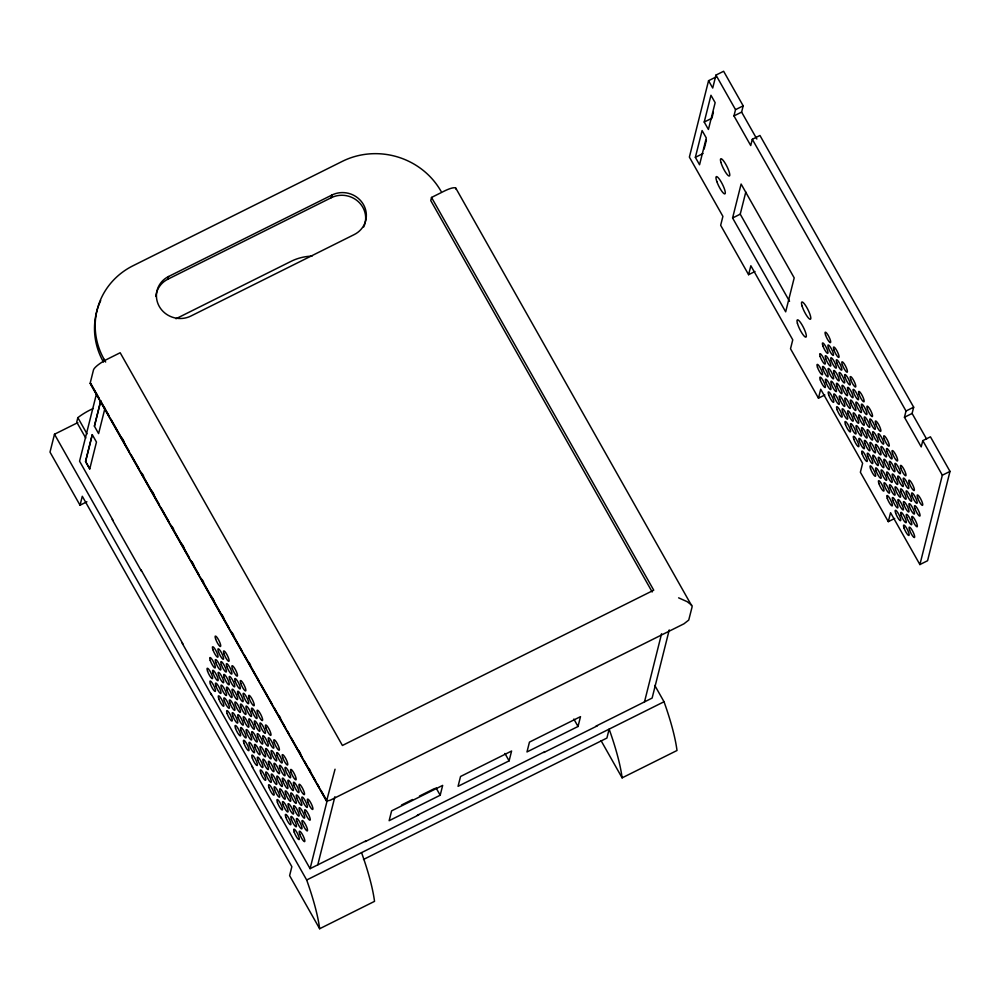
<?xml version="1.0" encoding="UTF-8"?>
<svg xmlns="http://www.w3.org/2000/svg" width="1000" height="1000" viewBox="0 0 1000 1000"><rect width="100%" height="100%" fill="white"/><g stroke="black" fill="none" stroke-linecap="round" stroke-linejoin="round"><path stroke-width="1.5" d="M91.337 383.725L90.162 383.212L93.475 369.988A14.588 3.413 -29.5 0 1 107.362 359.15L120.175 352.75L342.413 745.475L653.737 590.188L431.525 197.45L444.35 191.05A14.588 3.413 -29.5 0 1 455.988 189.15M77.812 422.612L54.488 434.25L50 452.113L80.037 505.213L86.9 501.788M93.1 408.562A19.375 4.537 -29.5 0 0 77.85 417.663L76.725 422.137L85.763 438.088M441.025 191.275A72.975 69.237 14.1 0 0 342.287 161.375L132.988 265.763A72.962 69.237 14.1 0 0 104.113 359.325L103.438 362.013A72.962 69.237 14.1 0 1 100.688 300.575M96.487 393.8L79.562 461.2L113.088 520.475M92.275 434.663L85.562 461.512L89.763 468.913L96.463 442.075L92.275 434.663L85.55 461.463L89.738 468.875M100.738 400.812L94.4 426.163L98.6 433.587L104.963 408.263M94.412 426.175L100.763 400.863M80.037 505.213L82.287 496.275L291.85 866.7L289.613 875.638L319.65 928.737L374.525 901.363A137.475 29.087 63.5 0 0 371.025 883.462L369.988 879.425A137.475 29.087 63.5 0 0 361.55 852.625M155.85 296.462A23.35 22.15 14.1 0 1 167.862 279.212L168.538 276.525L331.9 195.05A23.35 22.15 14.1 0 1 363.488 204.625A23.35 22.15 14.1 0 1 354.25 234.562L190.888 316.038A23.35 22.15 14.1 0 1 159.288 306.475A23.35 22.15 14.1 0 1 168.538 276.525M167.862 279.212L331.225 197.725L331.9 195.05M431.525 197.45L430.75 200.575L652.188 591.962M366.262 840.7L310.087 868.675L327.2 800.525M317.762 864.9L334.875 796.75M440.2 795.225L442.663 785.4L391.613 810.863L389.15 820.688L440.2 795.225L436.012 787.825M509.113 760.85L511.587 751.025L460.538 776.488L458.062 786.312L509.113 760.85L504.925 753.45M716.225 76.888L708.562 80.7L689.375 157.1L722.9 216.363L720.662 225.3L748.6 274.688L754.987 271.5M695.362 157.35L702.1 130.55L706.287 137.963L699.55 164.762L695.362 157.35L703.025 153.537M704.225 122.062L710.962 95.262L715.15 102.662L708.413 129.475L704.225 122.062L711.888 118.238L713.375 112.287M756.862 139.037L741.612 112.1L743.188 105.838L723.625 71.263L715.975 75.088L712.712 88.038L708.562 80.7M704.137 149.062L706.388 140.137M578.038 726.475L580.5 716.65L529.45 742.113L526.987 751.938L578.038 726.475L573.837 719.075M926.587 439.038L912.1 413.45L913.675 407.188L759.95 135.475L752.3 139.288L750.725 145.55L733.962 115.913L735.525 109.663L715.975 75.088M732.588 217.987L741.112 184.037L794.2 277.875L785.675 311.825L732.588 217.987L740.238 214.163L745.8 192.025M748.6 274.688L750.85 265.75L792.763 339.837L790.512 348.775L818.462 398.162L824.837 394.975M644.488 701.938L661.575 633.75M669.237 629.925L652.125 698.075L595.988 726.125M818.462 398.162L820.7 389.225L862.613 463.312L860.375 472.25L888.312 521.638L894.7 518.45M888.312 521.638L890.562 512.7L919.9 564.562L927.562 560.737L950 471.4L930.438 436.825L922.788 440.637L921.213 446.9L904.45 417.262L906.012 411.012L752.3 139.288M919.9 564.562L942.337 475.213L922.788 440.637M335.05 769.212L326.55 801.125L330.325 800.188L683.962 623.8L688.737 620.075L692.175 606.587L455.838 188.212M175.987 318.738L291.05 261.35A49.612 47.075 14.1 0 1 312.038 256.125M735.525 109.663L743.188 105.838M733.962 115.913L741.612 112.1M906.012 411.012L913.675 407.188M904.45 417.262L912.1 413.45M942.337 475.213L950 471.4M401.512 805.025L412.55 799.525M419.45 796.075L434.625 788.512M417.312 815.238L544.938 751.587M365.15 841.637L418.762 814.9M543.825 752.525L597.438 725.788M319.65 928.737A137.475 29.087 63.5 0 0 306.675 880L664.025 701.75L654.8 685.45M363.475 859.475L606.9 738.062L609.138 729.125A137.475 29.087 63.5 0 1 622.112 777.862L677 750.5A137.475 29.087 63.5 0 0 664.025 701.75M678.612 597.837L687.175 601.675L691.787 605.237M740.238 214.163L789.538 301.312M601.087 740.7L622.112 777.862M104.113 359.325L105.65 362.038M122.112 438.113L124.412 442.188M142.113 473.462L143.65 476.188M152.113 491.138L154.412 495.225M172.113 526.487L173.65 529.212M182.113 544.175L184.425 548.25M192.113 561.85L193.65 564.562M202.113 579.525L203.65 582.238M212.113 597.2L214.425 601.275M222.113 614.875L223.65 617.587M232.113 632.55L233.65 635.262M249.037 662.463L250.575 665.188M279.037 715.487L280.575 718.213M299.037 750.837L300.575 753.562M309.037 768.512L310.575 771.237M90.938 383.775L99.4 398.725M100.938 401.45L109.4 416.4M110.938 419.125L129.4 451.75M130.938 454.475L139.4 469.425M140.938 472.15L159.4 504.787M160.95 507.5L169.412 522.463M170.95 525.175L189.412 557.812M190.95 560.525L199.412 575.487M200.95 578.2L229.412 628.513M230.95 631.237L242.488 651.625M244.025 654.35L259.413 681.538M260.95 684.262L272.488 704.663M274.025 707.375L285.562 727.775M287.113 730.487L289.413 734.575M290.95 737.288L302.488 757.688M304.025 760.4L315.575 780.8M317.113 783.525L319.413 787.6M320.95 790.312L327.113 801.2M90.612 383.762L326.788 801.188M90.138 383.425L326.55 801.125M77.85 417.663L87.037 433.9M141.037 569.862L182.95 643.95M210.888 693.337L252.8 767.425M280.738 816.812L310.087 868.675M112.188 519.462L141.525 571.312M182.037 642.938L211.388 694.8M251.9 766.413L281.238 818.275M54.488 434.25L306.675 880M331.225 197.725A23.35 22.15 14.1 0 1 358.137 201.488A23.35 22.15 14.1 0 1 363.7 226.962M797.425 323.338A9.625 2.037 63.5 0 0 805.475 337.1A9.625 2.037 63.5 0 0 802.113 325.012A9.625 2.037 63.5 0 0 797.425 323.338M716.862 181.612A9.625 2.037 63.5 0 0 724.9 193.888A9.625 2.037 63.5 0 0 720.138 180.263A9.625 2.037 63.5 0 0 716.862 181.612M720.913 162.387A9.625 2.037 63.5 0 0 728.988 176.012A9.625 2.037 63.5 0 0 725.462 163.75A9.625 2.037 63.5 0 0 720.913 162.387M802.038 305.912A9.625 2.037 63.5 0 0 810.125 319.275A9.625 2.037 63.5 0 0 806.3 306.65A9.625 2.037 63.5 0 0 802.038 305.912M917.65 497.9A5.838 1.238 63.5 0 0 922.525 505.363A5.838 1.238 63.5 0 0 919.65 497.125A5.838 1.238 63.5 0 0 917.65 497.9M909.275 483.113A5.838 1.238 63.5 0 0 914.163 490.575A5.838 1.238 63.5 0 0 911.287 482.337A5.838 1.238 63.5 0 0 909.275 483.113M900.913 468.312A5.838 1.238 63.5 0 0 905.788 475.775A5.838 1.238 63.5 0 0 902.913 467.537A5.838 1.238 63.5 0 0 900.913 468.312M892.537 453.525A5.838 1.238 63.5 0 0 897.412 460.988A5.838 1.238 63.5 0 0 894.55 452.75A5.838 1.238 63.5 0 0 892.537 453.525M884.175 438.725A5.838 1.238 63.5 0 0 889.05 446.188A5.838 1.238 63.5 0 0 886.175 437.95A5.838 1.238 63.5 0 0 884.175 438.725M875.8 423.938A5.838 1.238 63.5 0 0 880.675 431.388A5.838 1.238 63.5 0 0 877.8 423.15A5.838 1.238 63.5 0 0 875.8 423.938M867.425 409.137A5.838 1.238 63.5 0 0 872.312 416.6A5.838 1.238 63.5 0 0 869.438 408.363A5.838 1.238 63.5 0 0 867.425 409.137M859.062 394.338A5.838 1.238 63.5 0 0 863.938 401.8A5.838 1.238 63.5 0 0 861.062 393.562A5.838 1.238 63.5 0 0 859.062 394.338M903.9 504.55A5.838 1.238 63.5 0 0 908.775 512.013A5.838 1.238 63.5 0 0 905.9 503.775A5.838 1.238 63.5 0 0 903.9 504.55M862.05 430.575A5.838 1.238 63.5 0 0 866.925 438.038A5.838 1.238 63.5 0 0 864.05 429.8A5.838 1.238 63.5 0 0 862.05 430.575M870.413 445.375A5.838 1.238 63.5 0 0 875.288 452.837A5.838 1.238 63.5 0 0 872.412 444.6A5.838 1.238 63.5 0 0 870.413 445.375M842.325 364.75A5.838 1.238 63.5 0 0 847.2 372.212A5.838 1.238 63.5 0 0 844.325 363.975A5.838 1.238 63.5 0 0 842.325 364.75M909.425 506.575A5.838 1.238 63.5 0 0 914.3 514.038A5.838 1.238 63.5 0 0 911.425 505.8A5.838 1.238 63.5 0 0 909.425 506.575M875.938 447.4A5.838 1.238 63.5 0 0 880.812 454.862A5.838 1.238 63.5 0 0 877.938 446.625A5.838 1.238 63.5 0 0 875.938 447.4M873.112 434.65A5.838 1.238 63.5 0 0 877.987 442.113A5.838 1.238 63.5 0 0 875.113 433.875A5.838 1.238 63.5 0 0 873.112 434.65M912.262 519.35A5.838 1.238 63.5 0 0 917.138 526.812A5.838 1.238 63.5 0 0 914.262 518.575A5.838 1.238 63.5 0 0 912.262 519.35M828.413 347.912A5.838 1.238 63.5 0 0 833.288 355.375A5.838 1.238 63.5 0 0 830.413 347.137A5.838 1.238 63.5 0 0 828.413 347.912M833.95 349.963A5.838 1.238 63.5 0 0 838.825 357.425A5.838 1.238 63.5 0 0 835.95 349.188A5.838 1.238 63.5 0 0 833.95 349.963M825.575 335.163A5.838 1.238 63.5 0 0 830.462 342.625A5.838 1.238 63.5 0 0 827.588 334.387A5.838 1.238 63.5 0 0 825.575 335.163M836.787 362.7A5.838 1.238 63.5 0 0 841.663 370.163A5.838 1.238 63.5 0 0 838.787 361.925A5.838 1.238 63.5 0 0 836.787 362.7M845.15 377.5A5.838 1.238 63.5 0 0 850.025 384.963A5.838 1.238 63.5 0 0 847.163 376.725A5.838 1.238 63.5 0 0 845.15 377.5M853.525 392.3A5.838 1.238 63.5 0 0 858.4 399.762A5.838 1.238 63.5 0 0 855.525 391.525A5.838 1.238 63.5 0 0 853.525 392.3M861.888 407.088A5.838 1.238 63.5 0 0 866.775 414.55A5.838 1.238 63.5 0 0 863.9 406.312A5.838 1.238 63.5 0 0 861.888 407.088M892.675 476.987A5.838 1.238 63.5 0 0 897.55 484.45A5.838 1.238 63.5 0 0 894.688 476.213A5.838 1.238 63.5 0 0 892.675 476.987M901.05 491.788A5.838 1.238 63.5 0 0 905.925 499.25A5.838 1.238 63.5 0 0 903.05 491.012A5.838 1.238 63.5 0 0 901.05 491.788M884.312 462.2A5.838 1.238 63.5 0 0 889.188 469.663A5.838 1.238 63.5 0 0 886.312 461.425A5.838 1.238 63.5 0 0 884.312 462.2M895.525 489.762A5.838 1.238 63.5 0 0 900.4 497.225A5.838 1.238 63.5 0 0 897.525 488.988A5.838 1.238 63.5 0 0 895.525 489.762M859.2 417.812A5.838 1.238 63.5 0 0 864.075 425.275A5.838 1.238 63.5 0 0 861.2 417.038A5.838 1.238 63.5 0 0 859.2 417.812M850.825 403.013A5.838 1.238 63.5 0 0 855.7 410.475A5.838 1.238 63.5 0 0 852.837 402.238A5.838 1.238 63.5 0 0 850.825 403.013M842.463 388.225A5.838 1.238 63.5 0 0 847.337 395.688A5.838 1.238 63.5 0 0 844.463 387.45A5.838 1.238 63.5 0 0 842.463 388.225M867.575 432.6A5.838 1.238 63.5 0 0 872.45 440.062A5.838 1.238 63.5 0 0 869.575 431.825A5.838 1.238 63.5 0 0 867.575 432.6M834.087 373.425A5.838 1.238 63.5 0 0 838.962 380.887A5.838 1.238 63.5 0 0 836.087 372.65A5.838 1.238 63.5 0 0 834.087 373.425M825.725 358.638A5.838 1.238 63.5 0 0 830.6 366.1A5.838 1.238 63.5 0 0 827.725 357.863A5.838 1.238 63.5 0 0 825.725 358.638M822.887 345.887A5.838 1.238 63.5 0 0 827.763 353.35A5.838 1.238 63.5 0 0 824.887 345.112A5.838 1.238 63.5 0 0 822.887 345.887M887.15 474.963A5.838 1.238 63.5 0 0 892.025 482.425A5.838 1.238 63.5 0 0 889.163 474.188A5.838 1.238 63.5 0 0 887.15 474.963M878.787 460.175A5.838 1.238 63.5 0 0 883.662 467.638A5.838 1.238 63.5 0 0 880.788 459.4A5.838 1.238 63.5 0 0 878.787 460.175M856.363 405.062A5.838 1.238 63.5 0 0 861.25 412.525A5.838 1.238 63.5 0 0 858.375 404.288A5.838 1.238 63.5 0 0 856.363 405.062M848 390.275A5.838 1.238 63.5 0 0 852.875 397.738A5.838 1.238 63.5 0 0 850 389.5A5.838 1.238 63.5 0 0 848 390.275M898.213 479.038A5.838 1.238 63.5 0 0 903.1 486.5A5.838 1.238 63.5 0 0 900.225 478.263A5.838 1.238 63.5 0 0 898.213 479.038M906.587 493.837A5.838 1.238 63.5 0 0 911.462 501.287A5.838 1.238 63.5 0 0 908.587 493.05A5.838 1.238 63.5 0 0 906.587 493.837M889.85 464.237A5.838 1.238 63.5 0 0 894.725 471.7A5.838 1.238 63.5 0 0 891.85 463.462A5.838 1.238 63.5 0 0 889.85 464.237M864.737 419.862A5.838 1.238 63.5 0 0 869.613 427.325A5.838 1.238 63.5 0 0 866.737 419.087A5.838 1.238 63.5 0 0 864.737 419.862M881.475 449.45A5.838 1.238 63.5 0 0 886.35 456.912A5.838 1.238 63.5 0 0 883.487 448.675A5.838 1.238 63.5 0 0 881.475 449.45M870.263 421.887A5.838 1.238 63.5 0 0 875.138 429.35A5.838 1.238 63.5 0 0 872.262 421.112A5.838 1.238 63.5 0 0 870.263 421.887M878.637 436.675A5.838 1.238 63.5 0 0 883.512 444.137A5.838 1.238 63.5 0 0 880.638 435.9A5.838 1.238 63.5 0 0 878.637 436.675M895.375 466.262A5.838 1.238 63.5 0 0 900.25 473.725A5.838 1.238 63.5 0 0 897.375 465.487A5.838 1.238 63.5 0 0 895.375 466.262M887 451.475A5.838 1.238 63.5 0 0 891.875 458.938A5.838 1.238 63.5 0 0 889.013 450.7A5.838 1.238 63.5 0 0 887 451.475M903.737 481.062A5.838 1.238 63.5 0 0 908.625 488.525A5.838 1.238 63.5 0 0 905.75 480.288A5.838 1.238 63.5 0 0 903.737 481.062M912.113 495.863A5.838 1.238 63.5 0 0 916.988 503.325A5.838 1.238 63.5 0 0 914.112 495.087A5.838 1.238 63.5 0 0 912.113 495.863M914.963 508.625A5.838 1.238 63.5 0 0 919.837 516.087A5.838 1.238 63.5 0 0 916.963 507.85A5.838 1.238 63.5 0 0 914.963 508.625M839.625 375.475A5.838 1.238 63.5 0 0 844.5 382.938A5.838 1.238 63.5 0 0 841.637 374.7A5.838 1.238 63.5 0 0 839.625 375.475M831.263 360.675A5.838 1.238 63.5 0 0 836.137 368.137A5.838 1.238 63.5 0 0 833.263 359.9A5.838 1.238 63.5 0 0 831.263 360.675M850.688 379.55A5.838 1.238 63.5 0 0 855.562 387.013A5.838 1.238 63.5 0 0 852.7 378.775A5.838 1.238 63.5 0 0 850.688 379.55M853.675 415.788A5.838 1.238 63.5 0 0 858.55 423.25A5.838 1.238 63.5 0 0 855.675 415.012A5.838 1.238 63.5 0 0 853.675 415.788M845.3 400.988A5.838 1.238 63.5 0 0 850.175 408.45A5.838 1.238 63.5 0 0 847.312 400.213A5.838 1.238 63.5 0 0 845.3 400.988M836.938 386.2A5.838 1.238 63.5 0 0 841.812 393.663A5.838 1.238 63.5 0 0 838.938 385.425A5.838 1.238 63.5 0 0 836.938 386.2M828.562 371.4A5.838 1.238 63.5 0 0 833.438 378.862A5.838 1.238 63.5 0 0 830.562 370.625A5.838 1.238 63.5 0 0 828.562 371.4M820.2 356.613A5.838 1.238 63.5 0 0 825.075 364.075A5.838 1.238 63.5 0 0 822.2 355.838A5.838 1.238 63.5 0 0 820.2 356.613M823.025 369.35A5.838 1.238 63.5 0 0 827.9 376.812A5.838 1.238 63.5 0 0 825.025 368.575A5.838 1.238 63.5 0 0 823.025 369.35M831.4 384.15A5.838 1.238 63.5 0 0 836.275 391.613A5.838 1.238 63.5 0 0 833.4 383.375A5.838 1.238 63.5 0 0 831.4 384.15M839.762 398.938A5.838 1.238 63.5 0 0 844.638 406.4A5.838 1.238 63.5 0 0 841.775 398.162A5.838 1.238 63.5 0 0 839.762 398.938M848.138 413.738A5.838 1.238 63.5 0 0 853.012 421.2A5.838 1.238 63.5 0 0 850.138 412.962A5.838 1.238 63.5 0 0 848.138 413.738M856.513 428.537A5.838 1.238 63.5 0 0 861.388 436A5.838 1.238 63.5 0 0 858.512 427.762A5.838 1.238 63.5 0 0 856.513 428.537M864.875 443.325A5.838 1.238 63.5 0 0 869.75 450.788A5.838 1.238 63.5 0 0 866.875 442.55A5.838 1.238 63.5 0 0 864.875 443.325M873.25 458.125A5.838 1.238 63.5 0 0 878.125 465.588A5.838 1.238 63.5 0 0 875.25 457.35A5.838 1.238 63.5 0 0 873.25 458.125M881.612 472.912A5.838 1.238 63.5 0 0 886.488 480.375A5.838 1.238 63.5 0 0 883.625 472.137A5.838 1.238 63.5 0 0 881.612 472.912M889.987 487.713A5.838 1.238 63.5 0 0 894.862 495.175A5.838 1.238 63.5 0 0 891.988 486.938A5.838 1.238 63.5 0 0 889.987 487.713M898.363 502.5A5.838 1.238 63.5 0 0 903.238 509.963A5.838 1.238 63.5 0 0 900.362 501.725A5.838 1.238 63.5 0 0 898.363 502.5M906.725 517.3A5.838 1.238 63.5 0 0 911.6 524.763A5.838 1.238 63.5 0 0 908.725 516.525A5.838 1.238 63.5 0 0 906.725 517.3M909.575 530.075A5.838 1.238 63.5 0 0 914.45 537.537A5.838 1.238 63.5 0 0 911.575 529.3A5.838 1.238 63.5 0 0 909.575 530.075M901.2 515.275A5.838 1.238 63.5 0 0 906.075 522.737A5.838 1.238 63.5 0 0 903.2 514.5A5.838 1.238 63.5 0 0 901.2 515.275M892.837 500.475A5.838 1.238 63.5 0 0 897.712 507.938A5.838 1.238 63.5 0 0 894.837 499.7A5.838 1.238 63.5 0 0 892.837 500.475M884.463 485.688A5.838 1.238 63.5 0 0 889.338 493.15A5.838 1.238 63.5 0 0 886.462 484.913A5.838 1.238 63.5 0 0 884.463 485.688M876.087 470.887A5.838 1.238 63.5 0 0 880.962 478.35A5.838 1.238 63.5 0 0 878.1 470.112A5.838 1.238 63.5 0 0 876.087 470.887M867.725 456.1A5.838 1.238 63.5 0 0 872.6 463.562A5.838 1.238 63.5 0 0 869.725 455.325A5.838 1.238 63.5 0 0 867.725 456.1M859.35 441.3A5.838 1.238 63.5 0 0 864.225 448.762A5.838 1.238 63.5 0 0 861.35 440.525A5.838 1.238 63.5 0 0 859.35 441.3M850.987 426.512A5.838 1.238 63.5 0 0 855.863 433.975A5.838 1.238 63.5 0 0 852.987 425.737A5.838 1.238 63.5 0 0 850.987 426.512M842.613 411.712A5.838 1.238 63.5 0 0 847.487 419.175A5.838 1.238 63.5 0 0 844.613 410.938A5.838 1.238 63.5 0 0 842.613 411.712M834.237 396.912A5.838 1.238 63.5 0 0 839.112 404.375A5.838 1.238 63.5 0 0 836.25 396.138A5.838 1.238 63.5 0 0 834.237 396.912M825.875 382.125A5.838 1.238 63.5 0 0 830.75 389.588A5.838 1.238 63.5 0 0 827.875 381.35A5.838 1.238 63.5 0 0 825.875 382.125M817.5 367.325A5.838 1.238 63.5 0 0 822.375 374.787A5.838 1.238 63.5 0 0 819.5 366.55A5.838 1.238 63.5 0 0 817.5 367.325M820.337 380.075A5.838 1.238 63.5 0 0 825.212 387.537A5.838 1.238 63.5 0 0 822.337 379.3A5.838 1.238 63.5 0 0 820.337 380.075M828.7 394.875A5.838 1.238 63.5 0 0 833.575 402.337A5.838 1.238 63.5 0 0 830.713 394.1A5.838 1.238 63.5 0 0 828.7 394.875M837.075 409.663A5.838 1.238 63.5 0 0 841.95 417.125A5.838 1.238 63.5 0 0 839.075 408.888A5.838 1.238 63.5 0 0 837.075 409.663M845.45 424.462A5.838 1.238 63.5 0 0 850.325 431.925A5.838 1.238 63.5 0 0 847.45 423.688A5.838 1.238 63.5 0 0 845.45 424.462M853.812 439.25A5.838 1.238 63.5 0 0 858.688 446.712A5.838 1.238 63.5 0 0 855.812 438.475A5.838 1.238 63.5 0 0 853.812 439.25M862.188 454.05A5.838 1.238 63.5 0 0 867.062 461.512A5.838 1.238 63.5 0 0 864.188 453.275A5.838 1.238 63.5 0 0 862.188 454.05M870.55 468.837A5.838 1.238 63.5 0 0 875.425 476.3A5.838 1.238 63.5 0 0 872.562 468.062A5.838 1.238 63.5 0 0 870.55 468.837M878.925 483.638A5.838 1.238 63.5 0 0 883.8 491.1A5.838 1.238 63.5 0 0 880.925 482.863A5.838 1.238 63.5 0 0 878.925 483.638M887.3 498.438A5.838 1.238 63.5 0 0 892.175 505.9A5.838 1.238 63.5 0 0 889.3 497.663A5.838 1.238 63.5 0 0 887.3 498.438M895.662 513.225A5.838 1.238 63.5 0 0 900.537 520.688A5.838 1.238 63.5 0 0 897.663 512.45A5.838 1.238 63.5 0 0 895.662 513.225M904.038 528.025A5.838 1.238 63.5 0 0 908.913 535.487A5.838 1.238 63.5 0 0 906.038 527.25A5.838 1.238 63.5 0 0 904.038 528.025M215.625 639.025A5.838 1.238 63.5 0 0 220.5 646.488A5.838 1.238 63.5 0 0 217.625 638.25A5.838 1.238 63.5 0 0 215.625 639.025M218.463 651.8A5.838 1.238 63.5 0 0 223.35 659.262A5.838 1.238 63.5 0 0 220.475 651.025A5.838 1.238 63.5 0 0 218.463 651.8M224.013 653.85A5.838 1.238 63.5 0 0 228.888 661.312A5.838 1.238 63.5 0 0 226.012 653.075A5.838 1.238 63.5 0 0 224.013 653.85M226.85 666.612A5.838 1.238 63.5 0 0 231.725 674.075A5.838 1.238 63.5 0 0 228.85 665.837A5.838 1.238 63.5 0 0 226.85 666.612M232.387 668.662A5.838 1.238 63.5 0 0 237.262 676.125A5.838 1.238 63.5 0 0 234.387 667.887A5.838 1.238 63.5 0 0 232.387 668.662M235.238 681.438A5.838 1.238 63.5 0 0 240.113 688.9A5.838 1.238 63.5 0 0 237.237 680.662A5.838 1.238 63.5 0 0 235.238 681.438M240.775 683.475A5.838 1.238 63.5 0 0 245.65 690.938A5.838 1.238 63.5 0 0 242.775 682.7A5.838 1.238 63.5 0 0 240.775 683.475M243.612 696.25A5.838 1.238 63.5 0 0 248.487 703.713A5.838 1.238 63.5 0 0 245.625 695.475A5.838 1.238 63.5 0 0 243.612 696.25M252 711.062A5.838 1.238 63.5 0 0 256.875 718.525A5.838 1.238 63.5 0 0 254 710.288A5.838 1.238 63.5 0 0 252 711.062M249.15 698.3A5.838 1.238 63.5 0 0 254.025 705.763A5.838 1.238 63.5 0 0 251.163 697.525A5.838 1.238 63.5 0 0 249.15 698.3M260.387 725.888A5.838 1.238 63.5 0 0 265.262 733.35A5.838 1.238 63.5 0 0 262.387 725.113A5.838 1.238 63.5 0 0 260.387 725.888M257.538 713.112A5.838 1.238 63.5 0 0 262.413 720.575A5.838 1.238 63.5 0 0 259.538 712.337A5.838 1.238 63.5 0 0 257.538 713.112M265.925 727.925A5.838 1.238 63.5 0 0 270.8 735.387A5.838 1.238 63.5 0 0 267.925 727.15A5.838 1.238 63.5 0 0 265.925 727.925M268.762 740.7A5.838 1.238 63.5 0 0 273.637 748.162A5.838 1.238 63.5 0 0 270.763 739.925A5.838 1.238 63.5 0 0 268.762 740.7M277.15 755.512A5.838 1.238 63.5 0 0 282.025 762.975A5.838 1.238 63.5 0 0 279.15 754.737A5.838 1.238 63.5 0 0 277.15 755.512M274.3 742.75A5.838 1.238 63.5 0 0 279.175 750.212A5.838 1.238 63.5 0 0 276.312 741.975A5.838 1.238 63.5 0 0 274.3 742.75M285.525 770.337A5.838 1.238 63.5 0 0 290.413 777.8A5.838 1.238 63.5 0 0 287.538 769.562A5.838 1.238 63.5 0 0 285.525 770.337M282.688 757.562A5.838 1.238 63.5 0 0 287.562 765.025A5.838 1.238 63.5 0 0 284.688 756.787A5.838 1.238 63.5 0 0 282.688 757.562M291.062 772.387A5.838 1.238 63.5 0 0 295.95 779.85A5.838 1.238 63.5 0 0 293.075 771.612A5.838 1.238 63.5 0 0 291.062 772.387M293.913 785.15A5.838 1.238 63.5 0 0 298.788 792.613A5.838 1.238 63.5 0 0 295.912 784.375A5.838 1.238 63.5 0 0 293.913 785.15M299.45 787.2A5.838 1.238 63.5 0 0 304.325 794.663A5.838 1.238 63.5 0 0 301.45 786.425A5.838 1.238 63.5 0 0 299.45 787.2M302.3 799.963A5.838 1.238 63.5 0 0 307.175 807.425A5.838 1.238 63.5 0 0 304.3 799.188A5.838 1.238 63.5 0 0 302.3 799.963M307.838 802.013A5.838 1.238 63.5 0 0 312.712 809.475A5.838 1.238 63.5 0 0 309.837 801.237A5.838 1.238 63.5 0 0 307.838 802.013M305.138 812.738A5.838 1.238 63.5 0 0 310.012 820.2A5.838 1.238 63.5 0 0 307.15 811.963A5.838 1.238 63.5 0 0 305.138 812.738M299.6 810.688A5.838 1.238 63.5 0 0 304.475 818.15A5.838 1.238 63.5 0 0 301.613 809.912A5.838 1.238 63.5 0 0 299.6 810.688M296.762 797.925A5.838 1.238 63.5 0 0 301.637 805.387A5.838 1.238 63.5 0 0 298.762 797.15A5.838 1.238 63.5 0 0 296.762 797.925M291.225 795.875A5.838 1.238 63.5 0 0 296.1 803.337A5.838 1.238 63.5 0 0 293.225 795.1A5.838 1.238 63.5 0 0 291.225 795.875M288.375 783.1A5.838 1.238 63.5 0 0 293.25 790.562A5.838 1.238 63.5 0 0 290.375 782.325A5.838 1.238 63.5 0 0 288.375 783.1M282.838 781.05A5.838 1.238 63.5 0 0 287.712 788.512A5.838 1.238 63.5 0 0 284.837 780.275A5.838 1.238 63.5 0 0 282.838 781.05M279.988 768.288A5.838 1.238 63.5 0 0 284.862 775.75A5.838 1.238 63.5 0 0 282 767.513A5.838 1.238 63.5 0 0 279.988 768.288M274.45 766.237A5.838 1.238 63.5 0 0 279.325 773.7A5.838 1.238 63.5 0 0 276.462 765.462A5.838 1.238 63.5 0 0 274.45 766.237M271.613 753.475A5.838 1.238 63.5 0 0 276.488 760.938A5.838 1.238 63.5 0 0 273.612 752.7A5.838 1.238 63.5 0 0 271.613 753.475M266.075 751.425A5.838 1.238 63.5 0 0 270.95 758.888A5.838 1.238 63.5 0 0 268.075 750.65A5.838 1.238 63.5 0 0 266.075 751.425M263.225 738.65A5.838 1.238 63.5 0 0 268.1 746.112A5.838 1.238 63.5 0 0 265.225 737.875A5.838 1.238 63.5 0 0 263.225 738.65M257.688 736.6A5.838 1.238 63.5 0 0 262.562 744.062A5.838 1.238 63.5 0 0 259.688 735.825A5.838 1.238 63.5 0 0 257.688 736.6M254.85 723.838A5.838 1.238 63.5 0 0 259.725 731.3A5.838 1.238 63.5 0 0 256.85 723.062A5.838 1.238 63.5 0 0 254.85 723.838M249.312 721.787A5.838 1.238 63.5 0 0 254.188 729.25A5.838 1.238 63.5 0 0 251.312 721.012A5.838 1.238 63.5 0 0 249.312 721.787M246.462 709.013A5.838 1.238 63.5 0 0 251.337 716.475A5.838 1.238 63.5 0 0 248.463 708.238A5.838 1.238 63.5 0 0 246.462 709.013M240.925 706.975A5.838 1.238 63.5 0 0 245.8 714.438A5.838 1.238 63.5 0 0 242.925 706.2A5.838 1.238 63.5 0 0 240.925 706.975M238.075 694.2A5.838 1.238 63.5 0 0 242.95 701.663A5.838 1.238 63.5 0 0 240.087 693.425A5.838 1.238 63.5 0 0 238.075 694.2M232.537 692.15A5.838 1.238 63.5 0 0 237.413 699.613A5.838 1.238 63.5 0 0 234.55 691.375A5.838 1.238 63.5 0 0 232.537 692.15M229.7 679.388A5.838 1.238 63.5 0 0 234.575 686.85A5.838 1.238 63.5 0 0 231.7 678.612A5.838 1.238 63.5 0 0 229.7 679.388M224.163 677.337A5.838 1.238 63.5 0 0 229.037 684.8A5.838 1.238 63.5 0 0 226.163 676.562A5.838 1.238 63.5 0 0 224.163 677.337M221.312 664.562A5.838 1.238 63.5 0 0 226.188 672.025A5.838 1.238 63.5 0 0 223.312 663.787A5.838 1.238 63.5 0 0 221.312 664.562M215.775 662.525A5.838 1.238 63.5 0 0 220.65 669.987A5.838 1.238 63.5 0 0 217.775 661.75A5.838 1.238 63.5 0 0 215.775 662.525M212.925 649.75A5.838 1.238 63.5 0 0 217.812 657.212A5.838 1.238 63.5 0 0 214.938 648.975A5.838 1.238 63.5 0 0 212.925 649.75M302.45 823.462A5.838 1.238 63.5 0 0 307.325 830.925A5.838 1.238 63.5 0 0 304.45 822.688A5.838 1.238 63.5 0 0 302.45 823.462M296.913 821.413A5.838 1.238 63.5 0 0 301.788 828.875A5.838 1.238 63.5 0 0 298.913 820.638A5.838 1.238 63.5 0 0 296.913 821.413M294.062 808.637A5.838 1.238 63.5 0 0 298.938 816.1A5.838 1.238 63.5 0 0 296.062 807.862A5.838 1.238 63.5 0 0 294.062 808.637M288.525 806.6A5.838 1.238 63.5 0 0 293.4 814.062A5.838 1.238 63.5 0 0 290.525 805.825A5.838 1.238 63.5 0 0 288.525 806.6M285.688 793.825A5.838 1.238 63.5 0 0 290.562 801.287A5.838 1.238 63.5 0 0 287.688 793.05A5.838 1.238 63.5 0 0 285.688 793.825M280.15 791.775A5.838 1.238 63.5 0 0 285.025 799.237A5.838 1.238 63.5 0 0 282.15 791A5.838 1.238 63.5 0 0 280.15 791.775M277.3 779.013A5.838 1.238 63.5 0 0 282.175 786.475A5.838 1.238 63.5 0 0 279.3 778.238A5.838 1.238 63.5 0 0 277.3 779.013M271.762 776.963A5.838 1.238 63.5 0 0 276.637 784.425A5.838 1.238 63.5 0 0 273.762 776.188A5.838 1.238 63.5 0 0 271.762 776.963M268.913 764.188A5.838 1.238 63.5 0 0 273.788 771.65A5.838 1.238 63.5 0 0 270.925 763.413A5.838 1.238 63.5 0 0 268.913 764.188M263.375 762.138A5.838 1.238 63.5 0 0 268.25 769.6A5.838 1.238 63.5 0 0 265.387 761.363A5.838 1.238 63.5 0 0 263.375 762.138M260.538 749.375A5.838 1.238 63.5 0 0 265.413 756.838A5.838 1.238 63.5 0 0 262.538 748.6A5.838 1.238 63.5 0 0 260.538 749.375M255 747.325A5.838 1.238 63.5 0 0 259.875 754.788A5.838 1.238 63.5 0 0 257 746.55A5.838 1.238 63.5 0 0 255 747.325M252.15 734.562A5.838 1.238 63.5 0 0 257.025 742.025A5.838 1.238 63.5 0 0 254.15 733.787A5.838 1.238 63.5 0 0 252.15 734.562M246.612 732.513A5.838 1.238 63.5 0 0 251.488 739.975A5.838 1.238 63.5 0 0 248.612 731.737A5.838 1.238 63.5 0 0 246.612 732.513M243.762 719.737A5.838 1.238 63.5 0 0 248.65 727.2A5.838 1.238 63.5 0 0 245.775 718.962A5.838 1.238 63.5 0 0 243.762 719.737M238.225 717.688A5.838 1.238 63.5 0 0 243.113 725.15A5.838 1.238 63.5 0 0 240.238 716.912A5.838 1.238 63.5 0 0 238.225 717.688M235.387 704.925A5.838 1.238 63.5 0 0 240.263 712.387A5.838 1.238 63.5 0 0 237.387 704.15A5.838 1.238 63.5 0 0 235.387 704.925M229.85 702.875A5.838 1.238 63.5 0 0 234.725 710.337A5.838 1.238 63.5 0 0 231.85 702.1A5.838 1.238 63.5 0 0 229.85 702.875M227 690.1A5.838 1.238 63.5 0 0 231.875 697.562A5.838 1.238 63.5 0 0 229.013 689.325A5.838 1.238 63.5 0 0 227 690.1M221.462 688.062A5.838 1.238 63.5 0 0 226.337 695.525A5.838 1.238 63.5 0 0 223.475 687.288A5.838 1.238 63.5 0 0 221.462 688.062M218.625 675.288A5.838 1.238 63.5 0 0 223.5 682.75A5.838 1.238 63.5 0 0 220.625 674.513A5.838 1.238 63.5 0 0 218.625 675.288M213.088 673.238A5.838 1.238 63.5 0 0 217.963 680.7A5.838 1.238 63.5 0 0 215.087 672.463A5.838 1.238 63.5 0 0 213.088 673.238M210.238 660.475A5.838 1.238 63.5 0 0 215.113 667.938A5.838 1.238 63.5 0 0 212.237 659.7A5.838 1.238 63.5 0 0 210.238 660.475M299.75 834.175A5.838 1.238 63.5 0 0 304.625 841.637A5.838 1.238 63.5 0 0 301.762 833.4A5.838 1.238 63.5 0 0 299.75 834.175M294.212 832.138A5.838 1.238 63.5 0 0 299.088 839.6A5.838 1.238 63.5 0 0 296.225 831.363A5.838 1.238 63.5 0 0 294.212 832.138M291.375 819.362A5.838 1.238 63.5 0 0 296.25 826.825A5.838 1.238 63.5 0 0 293.375 818.587A5.838 1.238 63.5 0 0 291.375 819.362M285.837 817.312A5.838 1.238 63.5 0 0 290.712 824.775A5.838 1.238 63.5 0 0 287.838 816.538A5.838 1.238 63.5 0 0 285.837 817.312M282.987 804.55A5.838 1.238 63.5 0 0 287.863 812.013A5.838 1.238 63.5 0 0 284.988 803.775A5.838 1.238 63.5 0 0 282.987 804.55M277.45 802.5A5.838 1.238 63.5 0 0 282.325 809.963A5.838 1.238 63.5 0 0 279.45 801.725A5.838 1.238 63.5 0 0 277.45 802.5M274.613 789.725A5.838 1.238 63.5 0 0 279.488 797.188A5.838 1.238 63.5 0 0 276.613 788.95A5.838 1.238 63.5 0 0 274.613 789.725M269.062 787.688A5.838 1.238 63.5 0 0 273.95 795.15A5.838 1.238 63.5 0 0 271.075 786.912A5.838 1.238 63.5 0 0 269.062 787.688M266.225 774.912A5.838 1.238 63.5 0 0 271.1 782.375A5.838 1.238 63.5 0 0 268.225 774.137A5.838 1.238 63.5 0 0 266.225 774.912M260.688 772.862A5.838 1.238 63.5 0 0 265.562 780.325A5.838 1.238 63.5 0 0 262.688 772.087A5.838 1.238 63.5 0 0 260.688 772.862M257.838 760.1A5.838 1.238 63.5 0 0 262.712 767.562A5.838 1.238 63.5 0 0 259.85 759.325A5.838 1.238 63.5 0 0 257.838 760.1M252.3 758.05A5.838 1.238 63.5 0 0 257.175 765.512A5.838 1.238 63.5 0 0 254.312 757.275A5.838 1.238 63.5 0 0 252.3 758.05M249.462 745.275A5.838 1.238 63.5 0 0 254.338 752.738A5.838 1.238 63.5 0 0 251.462 744.5A5.838 1.238 63.5 0 0 249.462 745.275M243.925 743.225A5.838 1.238 63.5 0 0 248.8 750.688A5.838 1.238 63.5 0 0 245.925 742.45A5.838 1.238 63.5 0 0 243.925 743.225M241.075 730.462A5.838 1.238 63.5 0 0 245.95 737.925A5.838 1.238 63.5 0 0 243.075 729.688A5.838 1.238 63.5 0 0 241.075 730.462M235.538 728.413A5.838 1.238 63.5 0 0 240.413 735.875A5.838 1.238 63.5 0 0 237.537 727.638A5.838 1.238 63.5 0 0 235.538 728.413M232.688 715.65A5.838 1.238 63.5 0 0 237.575 723.112A5.838 1.238 63.5 0 0 234.7 714.875A5.838 1.238 63.5 0 0 232.688 715.65M227.15 713.6A5.838 1.238 63.5 0 0 232.025 721.062A5.838 1.238 63.5 0 0 229.163 712.825A5.838 1.238 63.5 0 0 227.15 713.6M224.312 700.825A5.838 1.238 63.5 0 0 229.188 708.288A5.838 1.238 63.5 0 0 226.312 700.05A5.838 1.238 63.5 0 0 224.312 700.825M218.775 698.775A5.838 1.238 63.5 0 0 223.65 706.237A5.838 1.238 63.5 0 0 220.775 698A5.838 1.238 63.5 0 0 218.775 698.775M215.925 686.012A5.838 1.238 63.5 0 0 220.8 693.475A5.838 1.238 63.5 0 0 217.925 685.238A5.838 1.238 63.5 0 0 215.925 686.012M210.387 683.962A5.838 1.238 63.5 0 0 215.263 691.425A5.838 1.238 63.5 0 0 212.387 683.188A5.838 1.238 63.5 0 0 210.387 683.962M207.55 671.188A5.838 1.238 63.5 0 0 212.425 678.65A5.838 1.238 63.5 0 0 209.55 670.413A5.838 1.238 63.5 0 0 207.55 671.188"/></g></svg>
